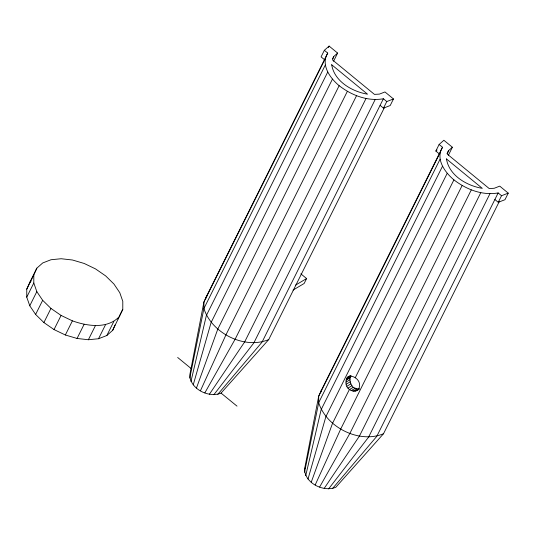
<?xml version="1.0" encoding="UTF-8"?>
<svg xmlns="http://www.w3.org/2000/svg" width="535" height="535" viewBox="0 0 535 535"><rect width="100%" height="100%" fill="white"/><g stroke="black" fill="none" stroke-linecap="round" stroke-linejoin="round"><path stroke-width="0.8" d="M26.75 297.146L26.763 289.134L29.806 282.299L36.855 268.155L42.72 262.952L51.012 259.736L61.164 258.733L72.486 260.01L84.202 263.474L95.511 268.898L105.656 275.906L113.928 284.018L119.78 292.692L122.796 301.325L122.789 309.337L112.691 330.316L106.826 335.519L98.534 338.735L88.382 339.738L77.06 338.461L65.35 334.997L54.035 329.573L43.897 322.565L35.618 314.453L29.773 305.779L26.75 297.146L33.799 283.002L33.812 274.99L36.855 268.155M384.578 107.227L268.744 339.551L221.042 393.091C208.764 398.227 190.079 389.012 189.778 374.981L203.935 302.007L206.396 296.47L327.741 53.085L324.357 50.303L329.105 46.09L337.618 53.079L333.559 61.217M499.349 201.401L383.515 433.731L335.813 487.265C323.535 492.401 304.843 483.185 304.549 469.155L318.7 396.181L321.167 390.644L442.512 147.259L439.121 144.477L443.876 140.264L452.389 147.252L448.33 155.391M337.618 53.079L333.713 56.543L332.509 59.947L374.446 94.387L379.449 94.1L384.966 91.96L393.479 98.955L386.772 101.55L383.381 98.768C367.578 101.556 351.528 95.29 339.15 85.68C330.102 78.184 320.452 64.809 327.741 53.085M452.389 147.252L448.484 150.716L447.273 154.12L489.217 188.561L494.22 188.273L499.737 186.133L508.25 193.128L501.536 195.723L498.152 192.941C482.349 195.73 466.299 189.464 453.921 179.854C444.873 172.357 435.222 158.982 442.512 147.259M346.025 382.077C345.717 371.558 359.701 376.968 359.54 384.832C359.995 395.626 344.687 391.092 346.025 382.077L349.964 379.736L350.131 377.77L351.06 375.55L347.155 377.83M189.771 378.105L203.922 308.488L203.935 302.007L325.28 58.623M206.062 298.102L206.396 296.47L207.587 295.414M304.542 472.278L318.693 402.661L318.7 396.181L440.051 152.796M320.833 392.275L321.167 390.644M190.955 381.482L206.37 315.476L327.714 72.091M305.719 475.655L321.14 409.649L442.485 166.265M193.235 384.866L211.104 322.498L332.449 79.113M308.006 479.039L325.868 416.671L447.22 173.286M196.472 388.035L217.805 329.065L339.15 85.68M311.236 482.209L332.569 423.238L349.295 389.694L353.234 387.353L356.992 388.878L358.851 388.898L354.912 391.239M112.691 330.316L115.058 324.999M304.549 469.155L305.144 467.817M200.431 390.771L226.011 334.736L347.355 91.351M315.195 484.944L340.782 428.909L462.126 185.525M26.763 289.134L33.812 274.99M29.773 305.779L36.821 291.635L33.799 283.002M35.618 314.453L42.673 300.309L36.821 291.635M43.897 322.565L50.945 308.421L42.673 300.309M54.035 329.573L61.084 315.429L50.945 308.421M65.35 334.997L72.399 320.853C87.466 326.21 107.756 329.379 119.746 316.172M77.06 338.461L84.115 324.317M88.382 339.738L95.431 325.594M98.534 338.735L105.582 324.591M106.826 335.519L113.875 321.381M117.961 319.014L118.703 317.522M119.445 316.031L122.789 309.337M324.357 50.303L321.074 56.877L324.464 59.659M328.376 47.548L329.105 46.09M325.273 65.103L203.922 308.488C211.586 333.225 244.609 349.776 268.744 339.551M332.609 58.763L333.713 56.543M356.517 95.745L235.173 339.13L204.845 392.884M366 98.547L244.655 341.932L209.419 394.241M375.162 99.584L253.817 342.968L213.839 394.736M383.381 98.768L262.036 342.153L217.805 394.348M380.104 105.348L383.488 108.13L386.772 101.55M393.479 98.955L390.202 105.529L383.488 108.13M300.844 273.833L306.602 278.561L304.141 283.49L293.026 290.097M439.235 153.833L435.844 151.051L439.121 144.477M440.037 159.276L318.693 402.661C326.357 427.398 359.38 443.95 383.515 433.731M447.006 153.679L448.484 150.716M349.582 378.278L350.692 376.045L346.881 378.205M355.2 377.85L453.921 179.854M471.281 189.918L349.937 433.303L319.616 487.057M480.771 192.72L359.42 436.105L324.19 488.415M489.933 193.757L368.582 437.142L328.61 488.91M498.152 192.941L376.8 436.326L332.569 488.522M494.868 199.522L498.259 202.304L501.536 195.723M508.25 193.128L504.973 199.702L498.259 202.304M29.806 282.299L30.976 281.256M435.844 151.051L437.028 150.001M359.192 388.932L357.975 389.788L359.286 389.005M295.487 285.168L306.602 278.561M347.717 377.048L349.689 375.878M346.192 380.111L350.131 377.77M346.285 384.157L350.224 381.816L349.964 379.736M346.954 386.21L350.893 383.869L350.224 381.816M347.977 388.102L351.916 385.755L353.234 387.353M351.134 390.69L355.073 388.35M353.053 391.219L356.992 388.878M356.591 390.751L357.902 389.968M346.453 379.328L350.345 377.128M61.084 315.429L72.399 320.853M221.042 393.091L237.012 406.139M177.673 357.48L191.39 368.742M350.893 383.869L351.916 385.755M331.687 64.755C334.348 81.38 352.077 91.592 367.525 94.18L331.687 64.755M446.451 158.928C449.112 175.554 466.848 185.765 482.289 188.353L446.451 158.928"/></g></svg>
